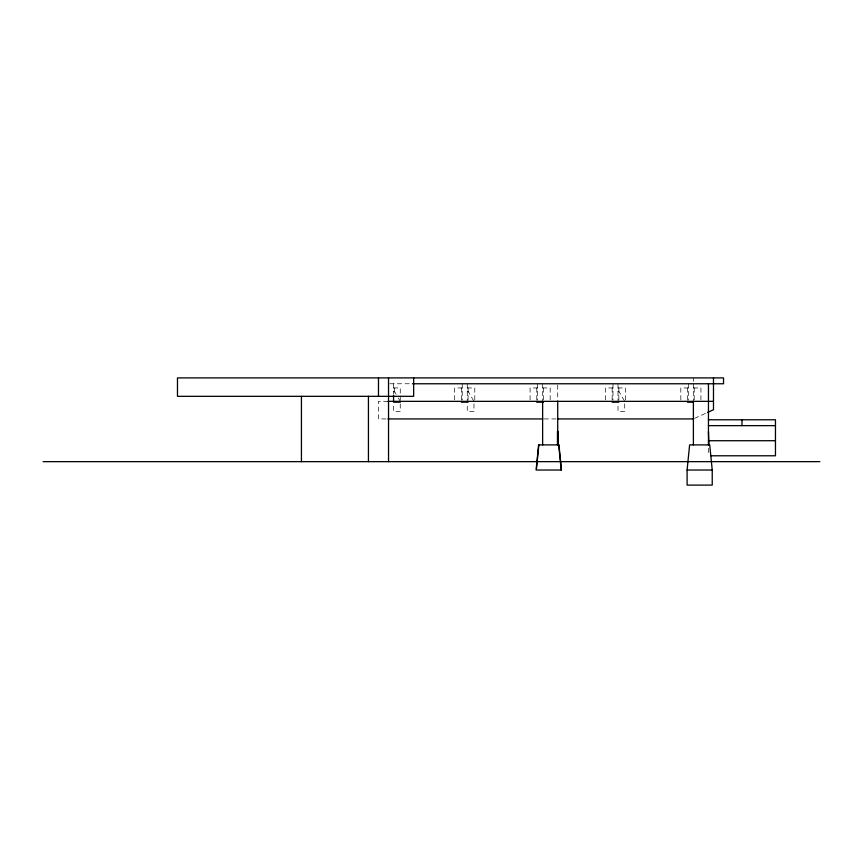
<?xml version="1.0" encoding="UTF-8"?>
<svg xmlns="http://www.w3.org/2000/svg" width="863" height="863" viewBox="0 0 863 863"><rect width="100%" height="100%" fill="white"/><g stroke="black" fill="none" stroke-linecap="round" stroke-linejoin="round"><path stroke-width="0.65" stroke-dasharray="4.32 3.24" d="M694.564 418.393L706.387 412.978M389.849 383.765L411.403 383.765M393.56 387.951L400.259 387.951L400.259 394.65M462.234 387.951L454.693 387.951L454.693 400.011M467.261 387.951L474.79 387.951L474.79 400.011M537.606 387.951L530.076 387.951L530.076 400.011M542.633 387.951L550.173 387.951L550.173 400.011M612.989 387.951L605.448 387.951L605.448 400.011M618.005 387.951L625.546 387.951L625.546 400.011M688.361 387.951L680.821 387.951L680.821 400.011M693.388 387.951L700.929 387.951L700.929 400.011M393.56 391.295L394.391 391.295L397.649 396.883M467.261 391.295L468.091 391.295L473.96 401.349M618.005 391.295L618.847 391.295L624.715 401.349M387.897 401.349L378.479 401.349L378.479 418.933L387.908 418.933M544.197 418.933L556.117 418.933M398.307 398.005L400.259 401.349M708.458 448.253L708.458 455.783M694.219 387.951L694.219 400.011M693.388 377.897L693.388 381.414M693.388 383.765L693.388 400.098M688.361 383.765L688.361 400.098M687.52 387.951L687.52 400.011M624.715 403.862L624.715 411.403L618.005 411.403L618.005 403.862M618.847 387.951L618.847 401.349M618.005 383.765L618.005 401.349M612.989 383.765L612.989 400.098M612.147 387.951L612.147 400.011M557.714 385.092L557.714 399.709M543.474 387.951L543.474 400.011M542.633 383.765L542.633 400.098M537.606 383.765L537.606 400.098M536.775 387.951L536.775 400.011M473.96 403.862L473.96 411.403L467.261 411.403L467.261 403.862M468.091 387.951L468.091 401.349M467.261 383.765L467.261 401.349M462.234 383.765L462.234 400.098M461.392 387.951L461.392 400.011M400.259 395.988L400.259 400.011M400.259 403.862L400.259 411.403L393.56 411.403L393.56 403.862M394.391 387.951L394.391 393.808M393.56 383.765L393.56 393.808"/><path stroke-width="1.29" d="M536.484 468.706L538.868 444.898M687.099 470.022L689.613 444.898L709.72 444.898L712.234 470.022L712.234 485.103L687.099 485.103L687.099 470.022L712.234 470.022M707.574 412.438L713.485 409.72L713.485 377.897M412.395 383.765L723.539 383.765L723.539 377.897L177.476 377.897L177.476 396.322L413.657 396.322L413.657 377.897M387.897 401.349L713.485 401.349M543.474 402.19L536.775 402.19L536.775 401.349M692.881 402.19L687.52 402.19L687.52 401.349M387.897 418.933L542.849 418.933M557.466 418.933L693.388 418.933M708.458 419.774L775.459 419.774L775.459 455.783L711.144 455.783M708.458 425.642L775.459 425.642M708.458 431.5L708.965 444.898M708.458 440.713L775.459 440.713M43.15 461.651L819.85 461.651M558.965 444.898L561.479 470.022L536.096 470.022L538.609 444.898L558.706 444.898L561.22 470.022M741.964 419.774L741.964 425.642M708.458 383.765L708.458 444.898M693.388 401.036L693.388 444.898M618.847 401.349L618.847 402.19L612.147 402.19L612.147 401.349M558.21 444.898L558.21 431.5L557.455 431.5L557.455 444.898M557.951 431.5L557.951 444.898M557.714 401.036L557.714 444.898M542.633 401.036L542.633 444.898M468.091 401.349L468.091 402.19L461.392 402.19L461.392 401.349M400.259 401.349L400.259 402.19L393.56 402.19L393.56 395.071M388.533 377.897L388.533 461.651M378.479 377.897L378.479 396.322M368.436 396.322L368.436 461.651M301.435 396.322L301.435 461.651"/></g></svg>
